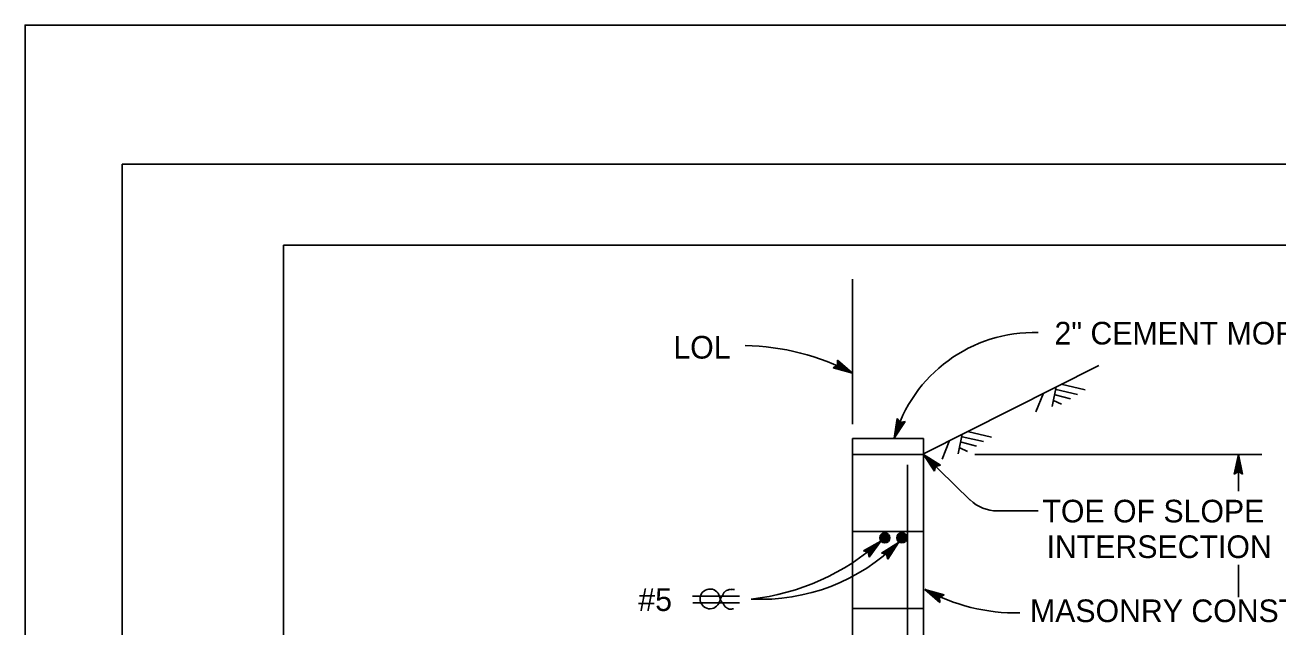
# Model space of a CAD drawing. Extents: x -894 to 1192, y -472 to 714.
# Drawn here: x -894 to -506.3, y 527.5 to 713.6 of the extents above; entities that cross this region are included whole.
import ezdxf

# ---------------------------------------------------------------- set-up
doc = ezdxf.new("R2010")
doc.units = 0
for name, color, linetype in [('border_PLOTTING-ELEMENTS', 7, 'Continuous'), ('border_rw_22x34_Cut_Lines', 7, 'Continuous'), ('border_SHEET', 7, 'Continuous'), ('rd_CONST-DETAIL', 7, 'Continuous'), ('rd_CONST-DETAIL-anno', 7, 'Continuous')]:
    doc.layers.add(name, color=color, linetype=linetype)

msp = doc.modelspace()

# ---------------------------------------------------------------- linework, layer by layer
at = {"layer": 'border_PLOTTING-ELEMENTS'}
for points in [[(-894.04, -472.44), (865.96, -472.44), (865.96, 713.56), (-894.04, 713.56)], [(-864.04, 670.56), (835.96, 670.56), (835.96, -429.44), (-864.04, -429.44)]]:
    msp.add_lwpolyline(points, close=True, dxfattribs=at)
at = {"layer": 'border_rw_22x34_Cut_Lines'}
msp.add_lwpolyline([(-864.04, 670.56), (835.96, 670.56), (835.96, -429.44), (-864.04, -429.44)], close=True, dxfattribs=at)
at = {"layer": 'border_SHEET'}
for p, q in [((-814.04, 645.56), (810.96, 645.56)), ((-814.04, -404.44), (-814.04, 645.56))]:
    msp.add_line(p, q, dxfattribs=at)
at = {"layer": 'rd_CONST-DETAIL'}
for p, q in [((-637.99, 634.96), (-637.99, 590.48)), ((-637.99, 591.13), (-637.99, 634.96)), ((-637.99, 590.12), (-637.99, 611.59)), ((-574.97, 601.71), (-576.2, 595.65)), ((-573.37, 602.49), (-565.97, 600.82)), ((-578.91, 599.76), (-581.2, 593.99)), ((-575.74, 597.44), (-573.32, 596.36)), ((-575.23, 599.26), (-570.57, 597.96)), ((-574.98, 600.89), (-568.36, 599.39)), ((-637.99, 364.25), (-637.99, 585.74)), ((-637.99, 585.74), (-615.99, 585.74)), ((-615.99, 585.74), (-615.99, 461.75)), ((-604.02, 587.08), (-605.24, 581.02)), ((-604.03, 586.26), (-597.41, 584.76)), ((-602.42, 587.86), (-595.01, 586.19)), ((-607.96, 585.13), (-610.24, 579.36)), ((-604.78, 582.81), (-602.36, 581.73)), ((-604.28, 584.63), (-599.62, 583.33)), ((-637.99, 580.74), (-615.99, 580.74)), ((-620.99, 577.59), (-620.99, 367.75)), ((-637.99, 556.95), (-615.99, 556.95)), ((-637.99, 533.15), (-615.99, 533.15))]:
    msp.add_line(p, q, dxfattribs=at)
msp.add_lwpolyline([(-615.99, 581.01), (-561.77, 608.32)], dxfattribs=at)
for centre, radius in [((-627.98, 555), 1.56), ((-627.98, 555), 1.37), ((-627.98, 555), 1.19), ((-627.98, 555), 1), ((-627.98, 555), 0.812), ((-627.98, 555), 0.625), ((-627.98, 555), 0.437), ((-627.98, 555), 0.187), ((-622.72, 555.04), 1.56), ((-622.72, 555.04), 1.37), ((-622.72, 555.04), 1.19), ((-622.72, 555.04), 1), ((-622.72, 555.04), 0.812), ((-622.72, 555.04), 0.625), ((-622.72, 555.04), 0.437), ((-622.72, 555.04), 0.187)]:
    msp.add_circle(centre, radius, dxfattribs=at)
at = {"layer": 'rd_CONST-DETAIL-anno'}
for p, q in [((-637.99, 605.94), (-642.67, 609.92)), ((-642.67, 609.92), (-642.67, 609.92)), ((-642.67, 609.92), (-642.59, 608.37)), ((-640.43, 607.23), (-642.64, 609.11)), ((-639.22, 606.59), (-642.63, 609.49)), ((-642.59, 608.37), (-643.92, 607.56)), ((-643.92, 607.56), (-643.92, 607.56)), ((-643.92, 607.56), (-637.99, 605.94)), ((-643.56, 607.78), (-639.21, 606.58)), ((-643.19, 607.98), (-640.43, 607.23)), ((-642.87, 608.21), (-641.65, 607.87)), ((-641.65, 607.87), (-642.6, 608.68)), ((-637.99, 605.94), (-637.99, 605.94)), ((-625.06, 585.8), (-624.21, 591.89)), ((-621.71, 590.95), (-625.06, 585.8)), ((-624.58, 587.1), (-623.96, 591.54)), ((-622.12, 590.87), (-624.58, 587.09)), ((-624.21, 591.89), (-624.21, 591.89)), ((-624.21, 591.89), (-623.25, 590.67)), ((-624.09, 588.39), (-623.69, 591.25)), ((-622.54, 590.78), (-624.09, 588.39)), ((-623.61, 589.68), (-623.44, 590.91)), ((-622.92, 590.74), (-623.61, 589.68)), ((-623.25, 590.67), (-621.71, 590.95)), ((-621.71, 590.95), (-621.71, 590.95)), ((-625.06, 585.8), (-625.06, 585.8)), ((-615.99, 580.74), (-601.52, 566.72)), ((-612.62, 575.61), (-615.99, 580.74)), ((-615.99, 580.74), (-615.99, 580.74)), ((-615.99, 580.74), (-610.76, 577.52)), ((-612.52, 576.01), (-615, 579.78)), ((-614.99, 579.78), (-611.18, 577.43)), ((-612.44, 576.43), (-614.01, 578.82)), ((-614.01, 578.82), (-611.54, 577.3)), ((-612.33, 576.81), (-613.02, 577.86)), ((-613.02, 577.86), (-611.96, 577.21)), ((-600.14, 580.74), (-511.28, 580.74)), ((-519.92, 574.74), (-518.58, 580.74)), ((-519.57, 574.96), (-518.58, 579.37)), ((-519.21, 575.2), (-518.58, 577.98)), ((-518.58, 580.74), (-518.58, 580.74)), ((-518.58, 580.74), (-517.25, 574.74)), ((-518.58, 580.74), (-518.58, 569.46)), ((-518.58, 579.35), (-517.61, 574.98)), ((-518.58, 577.98), (-517.96, 575.16)), ((-612.26, 577.13), (-612.62, 575.61)), ((-612.62, 575.61), (-612.62, 575.61)), ((-610.76, 577.52), (-612.26, 577.13)), ((-610.76, 577.52), (-610.76, 577.52)), ((-518.58, 575.54), (-519.92, 574.74)), ((-519.92, 574.74), (-519.92, 574.74)), ((-518.86, 575.37), (-518.59, 576.6)), ((-518.59, 576.6), (-518.32, 575.39)), ((-517.25, 574.74), (-518.58, 575.54)), ((-517.25, 574.74), (-517.25, 574.74)), ((-580.5, 563.34), (-593.17, 563.34)), ((-634.62, 551.02), (-629.26, 554.03)), ((-633.13, 550.56), (-634.62, 551.02)), ((-634.62, 551.02), (-634.62, 551.02)), ((-634.22, 550.9), (-630.28, 553.11)), ((-633.81, 550.79), (-631.31, 552.19)), ((-633.44, 550.65), (-632.34, 551.27)), ((-632.34, 551.27), (-633.06, 550.26)), ((-631.31, 552.19), (-633, 549.83)), ((-630.29, 553.1), (-632.9, 549.46)), ((-629.26, 554.03), (-632.84, 549.03)), ((-629.26, 554.03), (-629.26, 554.03)), ((-628.97, 550.32), (-623.78, 553.62)), ((-628.56, 550.22), (-624.75, 552.64)), ((-628.14, 550.13), (-625.73, 551.67)), ((-627.77, 550.01), (-626.71, 550.69)), ((-626.71, 550.69), (-627.37, 549.64)), ((-625.73, 551.67), (-627.29, 549.22)), ((-624.76, 552.63), (-627.17, 548.85)), ((-623.78, 553.62), (-627.08, 548.43)), ((-623.78, 553.62), (-623.78, 553.62)), ((-632.84, 549.03), (-633.13, 550.56)), ((-632.84, 549.03), (-632.84, 549.03)), ((-627.45, 549.94), (-628.97, 550.32)), ((-628.97, 550.32), (-628.97, 550.32)), ((-627.08, 548.43), (-627.45, 549.94)), ((-627.08, 548.43), (-627.08, 548.43)), ((-518.58, 546.65), (-518.58, 536.72)), ((-610.95, 535.03), (-615.56, 539.1)), ((-615.56, 539.1), (-615.56, 539.1)), ((-615.56, 539.1), (-609.66, 537.37)), ((-687.49, 536.97), (-672.94, 536.97)), ((-610.97, 535.45), (-614.35, 538.44)), ((-614.34, 538.44), (-610.04, 537.17)), ((-611, 535.87), (-613.14, 537.77)), ((-613.14, 537.77), (-610.37, 536.95)), ((-610.99, 536.26), (-611.93, 537.1)), ((-611.93, 537.1), (-610.74, 536.75)), ((-609.66, 537.37), (-611.01, 536.59)), ((-611.01, 536.59), (-610.95, 535.03)), ((-609.66, 537.37), (-609.66, 537.37)), ((-687.42, 534.95), (-672.94, 534.95)), ((-610.95, 535.03), (-610.95, 535.03))]:
    msp.add_line(p, q, dxfattribs=at)
for centre, radius, start, end in [((-581.79, 573.54), 44.97, 88.3298, 164.182), ((-672.26, 541.32), 73.14, 62.0589, 89.1427), ((-593.17, 575.34), 12, 225.8885, 270), ((-677.35, 607.69), 72.06, 276.404, 311.8672), ((-666.28, 596.1), 60.09, 267.1103, 315.0169), ((-682.11, 536.14), 3.06, 13.8979, 344.0485), ((-587.18, 590.49), 58.7, 241.0856, 270.942)]:
    msp.add_arc(centre, radius, start, end, dxfattribs=at)
for points in [[(-679.17, 535.3), (-679.08, 535.53), (-678.98, 535.77), (-678.88, 536.04), (-678.74, 536.28), (-678.64, 536.51), (-678.54, 536.72), (-678.44, 536.92), (-678.3, 537.13), (-678.2, 537.33), (-678.03, 537.57), (-677.89, 537.81), (-677.82, 538), (-677.69, 538.18), (-677.54, 538.37), (-677.28, 538.58), (-677.04, 538.72), (-676.77, 538.83), (-676.54, 538.89), (-676.26, 539), (-676.03, 539.03), (-675.72, 539.1), (-675.45, 539.1), (-675.24, 539.1), (-674.94, 539.1), (-674.7, 539.06), (-674.53, 539.06)], [(-679.14, 536.88), (-679.08, 536.62), (-679.01, 536.41), (-678.95, 536.21), (-678.84, 536), (-678.74, 535.77), (-678.64, 535.5), (-678.54, 535.29), (-678.34, 535.05), (-678.2, 534.85), (-678.03, 534.65), (-677.79, 534.34), (-677.66, 534.17), (-677.45, 533.9), (-677.21, 533.59), (-676.98, 533.42), (-676.74, 533.29), (-676.54, 533.18), (-676.23, 533.01), (-675.89, 532.98), (-675.48, 532.98), (-675.18, 533.05), (-674.8, 533.12)]]:
    msp.add_spline(points, degree=3, dxfattribs=at)

# ---------------------------------------------------------------- texts
for s, p in [('2" CEMENT MORTAR CAP', (-575.47, 614.8)), ('LOL', (-693.42, 610.45)), ('TOE OF SLOPE', (-579.2, 559.79)), ('INTERSECTION', (-577.93, 548.78)), ('#5', (-704.25, 532.41)), ('MASONRY CONSTRUCTION', (-583.05, 528.97))]:
    msp.add_text(s, height=7, dxfattribs=at).set_placement(p)

doc.saveas('drawing.dxf')
